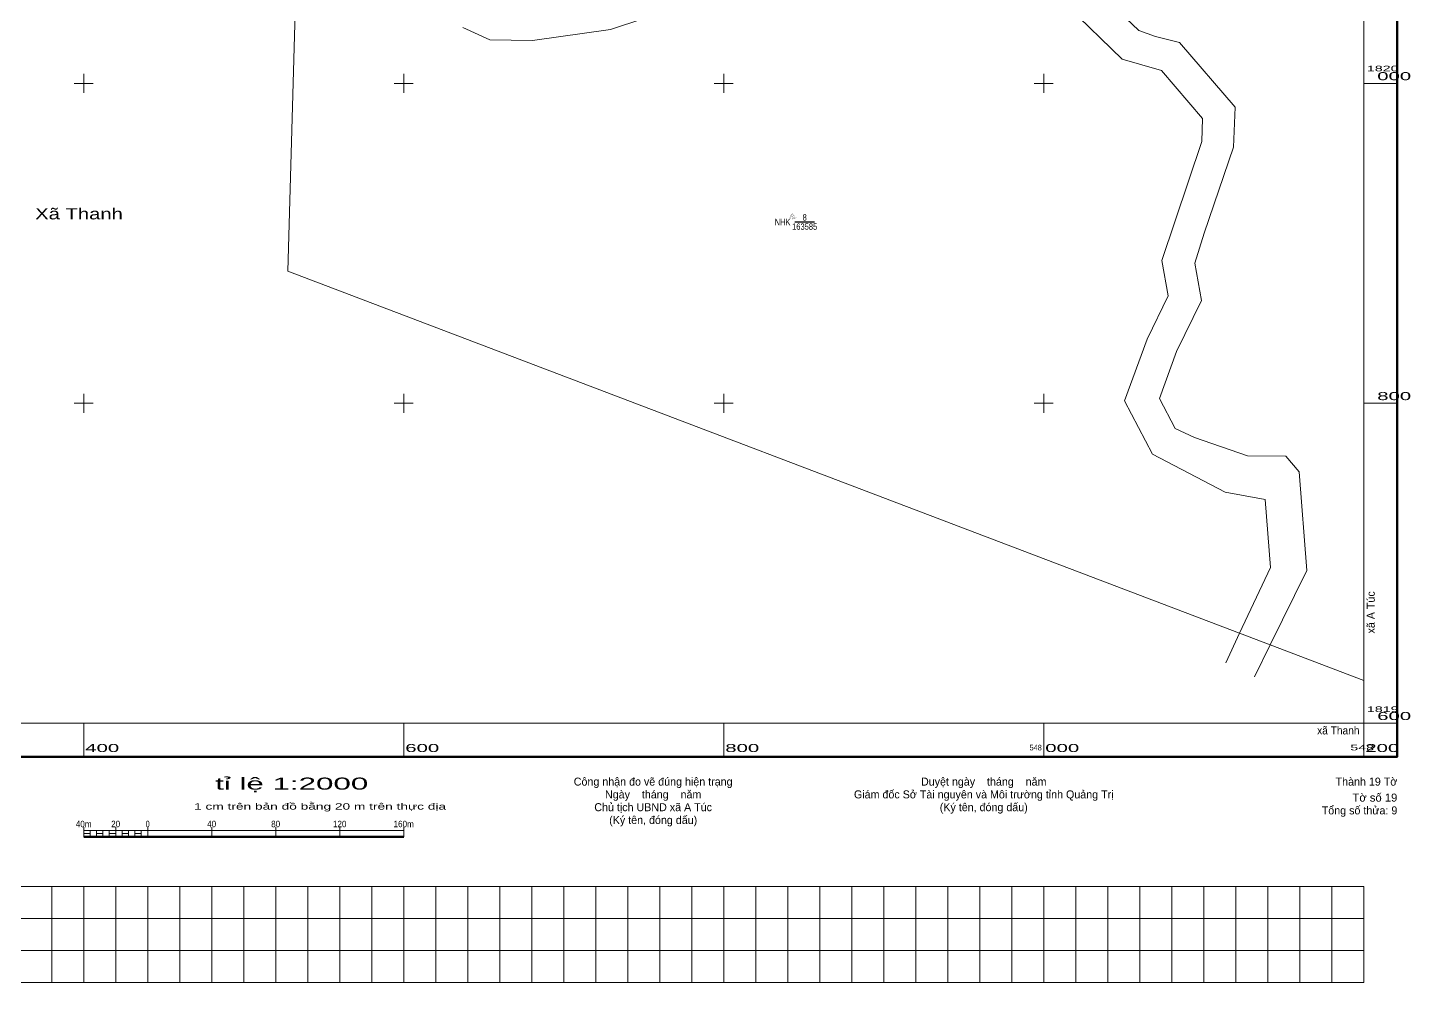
# Model space of a CAD drawing. Header units: metres. Extents: x 546779 to 548236, y 1819438 to 1821293.
# Drawn here: x 547365 to 548229, y 1819438 to 1820035 of the extents above; entities that cross this region are included whole.
import ezdxf
from ezdxf.enums import TextEntityAlignment as Align

# ---------------------------------------------------------------- set-up
doc = ezdxf.new("R2010")
doc.units = ezdxf.units.M
doc.header["$LTSCALE"] = 0.2
for name, color, linetype, lineweight in [('13', 7, 'Continuous', 25), ('32', 7, 'Continuous', 13), ('46', 7, 'Continuous', 13), ('63', 7, 'Continuous', 13)]:
    doc.layers.add(name, color=color, linetype=linetype, lineweight=lineweight)
doc.layers.add('15', color=7, linetype='Continuous')
doc.layers.add('48', color=7, linetype='Continuous')

msp = doc.modelspace()

# ---------------------------------------------------------------- linework, layer by layer
at = {"layer": '13'}
msp.add_line((547844.53, 1819913.34), (547856.69, 1819913.34), dxfattribs=at)
at = {"layer": '32'}
for p, q in [((548122.46, 1819656.21), (548113.82, 1819637.71)), ((548131.77, 1819628.9), (548141.6, 1819648.93))]:
    msp.add_line(p, q, dxfattribs=at)
for points in [[(548141.6, 1819648.93), (548164.43, 1819695.46), (548159.66, 1819757.13), (548151.24, 1819766.87), (548127.33, 1819767.06), (548094.19, 1819778.63), (548082.2, 1819784.2), (548072.33, 1819803.04), (548083.06, 1819832.35), (548098.53, 1819864.33), (548094.39, 1819887.7), (548100.32, 1819906.46), (548118.68, 1819960.06), (548119.62, 1819985.08), (548084.97, 1820025.5), (548069.9, 1820029.39), (548059.43, 1820032.96), (548035.33, 1820056.2), (548036.73, 1820091.04)], [(547810.79, 1820060.86), (547729.27, 1820033.76), (547680.61, 1820026.87), (547653.91, 1820027.25), (547637.07, 1820034.97)], [(548122.46, 1819656.21), (548141.64, 1819697.29), (548138.5, 1819739.96), (548113.42, 1819744.36), (548068.01, 1819768.2), (548050.51, 1819801.6), (548064.62, 1819840.16), (548077.71, 1819867.21), (548073.81, 1819889.23), (548098.8, 1819963.69), (548099.34, 1819978.01), (548073.66, 1820007.97), (548049.09, 1820015.14), (548014.99, 1820048.03)]]:
    msp.add_lwpolyline(points, dxfattribs=at)
at = {"layer": '46'}
msp.add_lwpolyline([(547535.98, 1820176.97), (547527.58, 1819882.6), (548122.46, 1819656.21), (548141.6, 1819648.93), (548200, 1819626.7)], dxfattribs=at)
at = {"layer": '63'}
for p, q in [((547394, 1820000), (547406, 1820000)), ((547400, 1819994), (547400, 1820006)), ((547594, 1820000), (547606, 1820000)), ((547600, 1819994), (547600, 1820006)), ((547794, 1820000), (547806, 1820000)), ((547800, 1819994), (547800, 1820006)), ((547994, 1820000), (548006, 1820000)), ((548000, 1819994), (548000, 1820006)), ((548200, 1820000), (548221, 1820000)), ((547394, 1819800), (547406, 1819800)), ((547400, 1819794), (547400, 1819806)), ((547594, 1819800), (547606, 1819800)), ((547600, 1819794), (547600, 1819806)), ((547794, 1819800), (547806, 1819800)), ((547800, 1819794), (547800, 1819806)), ((547994, 1819800), (548006, 1819800)), ((548000, 1819794), (548000, 1819806)), ((548200, 1819800), (548221, 1819800)), ((547400, 1819600), (547400, 1819579)), ((547600, 1819600), (547600, 1819579)), ((547800, 1819600), (547800, 1819579)), ((548000, 1819600), (548000, 1819579)), ((548200, 1819600), (548200, 1819579)), ((548200, 1819600), (548221, 1819600)), ((547400, 1819529), (547400, 1819535)), ((547400, 1819533), (547600, 1819533)), ((547404, 1819529), (547404, 1819533)), ((547408, 1819529), (547408, 1819533)), ((547412, 1819529), (547412, 1819533)), ((547416, 1819529), (547416, 1819533)), ((547420, 1819529), (547420, 1819535)), ((547420, 1819529), (547420, 1819533)), ((547424, 1819529), (547424, 1819533)), ((547428, 1819529), (547428, 1819533)), ((547432, 1819529), (547432, 1819533)), ((547436, 1819529), (547436, 1819533)), ((547440, 1819529), (547440, 1819535)), ((547480, 1819529), (547480, 1819535)), ((547520, 1819529), (547520, 1819535)), ((547560, 1819529), (547560, 1819535)), ((547600, 1819529), (547600, 1819535)), ((547380, 1819498), (547380, 1819438)), ((547400, 1819498), (547400, 1819438)), ((547420, 1819498), (547420, 1819438)), ((547440, 1819498), (547440, 1819438)), ((547460, 1819498), (547460, 1819438)), ((547480, 1819498), (547480, 1819438)), ((547500, 1819498), (547500, 1819438)), ((547520, 1819498), (547520, 1819438)), ((547540, 1819498), (547540, 1819438)), ((547560, 1819498), (547560, 1819438)), ((547580, 1819498), (547580, 1819438)), ((547600, 1819498), (547600, 1819438)), ((547620, 1819498), (547620, 1819438)), ((547640, 1819498), (547640, 1819438)), ((547660, 1819498), (547660, 1819438)), ((547680, 1819498), (547680, 1819438)), ((547700, 1819498), (547700, 1819438)), ((547720, 1819498), (547720, 1819438)), ((547740, 1819498), (547740, 1819438)), ((547760, 1819498), (547760, 1819438)), ((547780, 1819498), (547780, 1819438)), ((547800, 1819498), (547800, 1819438)), ((547820, 1819498), (547820, 1819438)), ((547840, 1819498), (547840, 1819438)), ((547860, 1819498), (547860, 1819438)), ((547880, 1819498), (547880, 1819438)), ((547900, 1819498), (547900, 1819438)), ((547920, 1819498), (547920, 1819438)), ((547940, 1819498), (547940, 1819438)), ((547960, 1819498), (547960, 1819438)), ((547980, 1819498), (547980, 1819438)), ((548000, 1819498), (548000, 1819438)), ((548020, 1819498), (548020, 1819438)), ((548040, 1819498), (548040, 1819438)), ((548060, 1819498), (548060, 1819438)), ((548080, 1819498), (548080, 1819438)), ((548100, 1819498), (548100, 1819438)), ((548120, 1819498), (548120, 1819438)), ((548140, 1819498), (548140, 1819438)), ((548160, 1819498), (548160, 1819438)), ((548180, 1819498), (548180, 1819438)), ((546800, 1819478), (548200, 1819478)), ((546800, 1819458), (548200, 1819458))]:
    msp.add_line(p, q, dxfattribs=at)
at = {"layer": '63', "lineweight": 53}
msp.add_line((547400, 1819529), (547600, 1819529), dxfattribs=at)
at = {"layer": '63', "lineweight": 158}
msp.add_lwpolyline([(546779, 1821221), (548221, 1821221), (548221, 1819579), (546779, 1819579)], close=True, dxfattribs=at)
at = {"layer": '63'}
for points in [[(546800, 1821200), (548200, 1821200), (548200, 1819600), (546800, 1819600)], [(547400, 1819529), (547400, 1819531), (547404, 1819531), (547404, 1819529)], [(547408, 1819529), (547408, 1819531), (547412, 1819531), (547412, 1819529)], [(547416, 1819529), (547416, 1819531), (547420, 1819531), (547420, 1819529)], [(547424, 1819529), (547424, 1819531), (547428, 1819531), (547428, 1819529)], [(547432, 1819529), (547432, 1819531), (547436, 1819531), (547436, 1819529)], [(546800, 1819498), (548200, 1819498), (548200, 1819438), (546800, 1819438)]]:
    msp.add_lwpolyline(points, close=True, dxfattribs=at)

# ---------------------------------------------------------------- texts
at = {"layer": '13', "width": 0.8}
msp.add_text('NHK ', height=4, dxfattribs=at).set_placement((547843.01, 1819911.34), align=Align.RIGHT)
at = {"layer": '13', "width": 0.85}
for s, p in [('163585', (547850.61, 1819908.45)), ('8', (547850.61, 1819914.23))]:
    msp.add_text(s, height=4, dxfattribs=at).set_placement(p, align=Align.CENTER)
at = {"layer": '15'}
for s, p in [('Thôn Ta Nua Cô', (547843.015, 1819915.73)), ('Xã A Túc', (547843.01, 1819916.39)), ('UBND xã', (547843.015, 1819917.05)), ('NHK', (547843.015, 1819917.71))]:
    msp.add_text(s, height=0.5, dxfattribs=at).set_placement(p, align=Align.CENTER)
at = {"layer": '15', "width": 0.9}
for s, p in [('0', (547843.015, 1819915.07)), ('0', (547843.015, 1819911.77)), ('8', (547843.015, 1819918.37))]:
    msp.add_text(s, height=0.5, dxfattribs=at).set_placement(p, align=Align.CENTER)
at = {"layer": '48', "width": 1.35}
msp.add_text('Xã Thanh', height=7, dxfattribs=at).set_placement((547397.1, 1819914.97), align=Align.CENTER)
at = {"layer": '63', "width": 1.9}
for s, height, p in [('1820', 3.5, (548202, 1820007.55)), ('1819', 3.5, (548202, 1819607)), ('400', 5, (547401, 1819582)), ('600', 5, (547601, 1819582)), ('800', 5, (547801, 1819582)), ('000', 5, (548001, 1819582)), ('200', 5, (548201, 1819582))]:
    msp.add_text(s, height=height, dxfattribs=at).set_placement(p)
at = {"layer": '63'}
for s, height, width, p in [('000', 5, 1.9, (548229.64, 1820002)), ('800', 5, 1.9, (548229.64, 1819802)), ('600', 5, 1.9, (548229.64, 1819602)), ('548', 3.5, 0.95, (547998.81, 1819583)), ('548', 3.5, 1.9, (548206.45, 1819583)), ('Tờ số 19', 5, 1.05, (548221, 1819551))]:
    msp.add_text(s, height=height, dxfattribs=dict(at, width=width)).set_placement(p, align=Align.RIGHT)
msp.add_text('xã A Túc', height=5, rotation=90, dxfattribs=at).set_placement((548206.9, 1819669.3), align=Align.CENTER)
for s, height, width, p in [('xã Thanh', 5, 0.95, (548184.125, 1819592.99)), ('tỉ lệ 1:2000', 7.5, 1.95, (547530.01, 1819558.5)), ('1 cm trên bản đồ bằng 20 m trên thực địa', 4, 1.6, (547547.75, 1819546)), ('40m', 4, 0.95, (547400, 1819535)), ('20', 4, 0.95, (547420, 1819535)), ('0', 4, 0.9, (547440, 1819535)), ('40', 4, 0.95, (547480, 1819535)), ('80', 4, 0.95, (547520, 1819535)), ('120', 4, 0.95, (547559.995, 1819535)), ('160m', 4, 0.95, (547600.005, 1819535))]:
    msp.add_text(s, height=height, dxfattribs=dict(at, width=width)).set_placement(p, align=Align.CENTER)
for s, p in [('Công nhận đo vẽ đúng hiện trạng', (547755.92, 1819561)), ('Duyệt ngày    tháng    năm', (547962.52, 1819561)), ('Ngày    tháng    năm', (547755.93, 1819553)), ('Giám đốc Sở Tài nguyên và Môi trường tỉnh Quảng Trị', (547962.54, 1819553)), ('Chủ tịch UBND xã A Túc', (547755.91, 1819545)), ('(Ký tên, đóng dấu)', (547962.54, 1819545)), ('(Ký tên, đóng dấu)', (547755.94, 1819537))]:
    msp.add_text(s, height=5, dxfattribs=at).set_placement(p, align=Align.CENTER)
for s, p in [('Thành 19 Tờ', (548221, 1819561)), ('Tổng số thửa: 9', (548221, 1819543))]:
    msp.add_text(s, height=5, dxfattribs=at).set_placement(p, align=Align.RIGHT)

doc.saveas('drawing.dxf')
